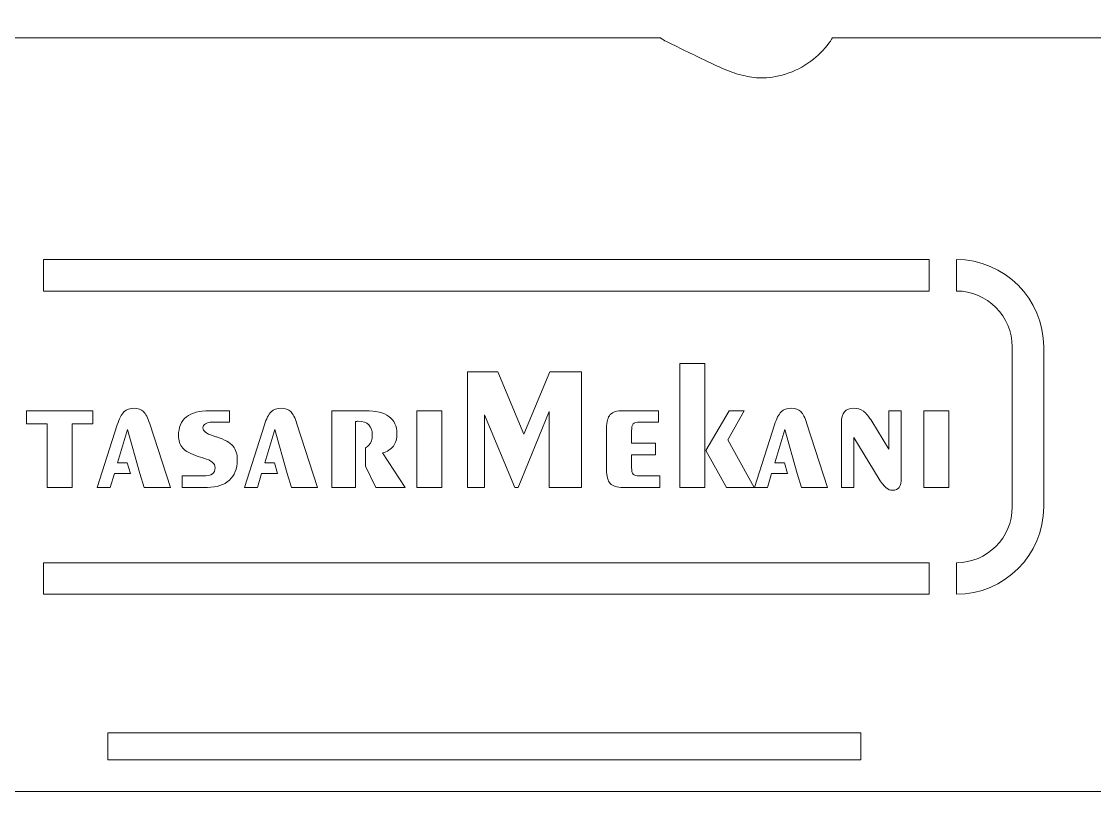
# Model space of a CAD drawing. Header units: millimetres. Extents: x -9847 to -8391, y 2112 to 3483.
# Drawn here: x -9242.8 to -9135.9, y 2364.8 to 2441.4 of the extents above; entities that cross this region are included whole.
import ezdxf

# ---------------------------------------------------------------- set-up
doc = ezdxf.new("R2010")
doc.units = ezdxf.units.MM
doc.header["$MEASUREMENT"] = 0
doc.layers.add('Layer 1', color=7, linetype='Continuous')

msp = doc.modelspace()

# ---------------------------------------------------------------- linework, layer by layer
at = {"layer": 'Layer 1', "color": 250, "lineweight": 20}
for points, knots in [([(-9260.8728, 2567.576), (-9267.4152, 2574.8755), (-9272.5552, 2578.4345), (-9277.7728, 2566.0147), (-9277.7728, 2566.0147), (-9278.5915, 2564.0659), (-9279.1666, 2561.6764), (-9279.7748, 2558.4184), (-9279.7748, 2558.4184), (-9281.5927, 2548.6811), (-9281.1573, 2543.794), (-9280.9668, 2534.1762), (-9280.9668, 2534.1762), (-9280.8689, 2529.2301), (-9280.6723, 2522.5559), (-9280.535, 2517.7273), (-9280.535, 2517.7273), (-9280.3977, 2512.8987), (-9280.319, 2509.915), (-9280.0443, 2505.793), (-9280.0443, 2505.793), (-9279.7696, 2501.671), (-9279.2983, 2496.4103), (-9278.8665, 2491.5032), (-9278.8665, 2491.5032), (-9278.4347, 2486.5961), (-9278.0421, 2482.042), (-9277.6692, 2478.2145), (-9277.6692, 2478.2145), (-9277.2963, 2474.387), (-9276.9429, 2471.2856), (-9276.5504, 2467.6543), (-9276.5504, 2467.6543), (-9276.1579, 2464.023), (-9275.7259, 2459.8616), (-9275.2549, 2455.2882), (-9275.2549, 2455.2882), (-9274.7839, 2450.7148), (-9274.2731, 2445.7288), (-9273.9004, 2441.6657), (-9273.9004, 2441.6657), (-9273.5277, 2437.6026), (-9273.2918, 2434.4619), (-9273.0957, 2431.0073), (-9273.0957, 2431.0073), (-9272.8996, 2427.5527), (-9272.7424, 2423.7838), (-9272.7424, 2420.1722), (-9272.7424, 2420.1722), (-9272.7424, 2416.5606), (-9272.8995, 2413.1058), (-9273.1939, 2410.1419), (-9273.1939, 2410.1419), (-9273.4883, 2407.178), (-9273.9203, 2404.7047), (-9274.9409, 2402.153), (-9274.9409, 2402.153), (-9275.9615, 2399.6013), (-9277.5712, 2396.971), (-9279.4947, 2394.4586), (-9279.4947, 2394.4586), (-9281.4182, 2391.9462), (-9283.6562, 2389.5512), (-9286.1097, 2387.6865), (-9286.1097, 2387.6865), (-9288.5632, 2385.8218), (-9291.2329, 2384.4869), (-9293.9219, 2383.5252), (-9293.9219, 2383.5252), (-9296.6109, 2382.5635), (-9299.3197, 2381.9744), (-9301.9892, 2381.739), (-9301.9892, 2381.739), (-9304.6587, 2381.5036), (-9307.2891, 2381.6214), (-9309.1734, 2381.798), (-9309.1734, 2381.798), (-9311.0577, 2381.9746), (-9312.1963, 2382.2103), (-9313.688, 2382.3672), (-9313.688, 2382.3672), (-9315.1797, 2382.5241), (-9317.025, 2382.6028), (-9318.34, 2382.7009), (-9318.34, 2382.7009), (-9319.655, 2382.799), (-9320.4402, 2382.9168), (-9319.4588, 2383.3289), (-9319.4588, 2383.3289), (-9318.4774, 2383.741), (-9315.7293, 2384.448), (-9313.9235, 2385.0171), (-9313.9235, 2385.0171), (-9312.1177, 2385.5862), (-9311.2537, 2386.0184), (-9310.6454, 2386.3715), (-9310.6454, 2386.3715), (-9310.0371, 2386.7246), (-9309.6837, 2386.9996), (-9311.2343, 2387.2155), (-9311.2343, 2387.2155), (-9312.7849, 2387.4314), (-9316.2398, 2387.5883), (-9319.0859, 2387.5492), (-9319.0859, 2387.5492), (-9321.932, 2387.5101), (-9324.1698, 2387.2743), (-9326.3485, 2387.2547), (-9326.3485, 2387.2547), (-9328.5272, 2387.2351), (-9330.6474, 2387.4315), (-9332.2176, 2387.9418), (-9332.2176, 2387.9418), (-9333.7878, 2388.4521), (-9334.8087, 2389.2765), (-9335.4563, 2389.9438), (-9335.4563, 2389.9438), (-9336.1039, 2390.6111), (-9336.3789, 2391.1216), (-9335.6526, 2390.9057), (-9335.6526, 2390.9057), (-9334.9263, 2390.6898), (-9333.1986, 2389.7475), (-9331.7856, 2389.1587), (-9331.7856, 2389.1587), (-9330.3726, 2388.5699), (-9329.2731, 2388.3344), (-9328.2721, 2388.668), (-9328.2721, 2388.668), (-9327.2711, 2389.0016), (-9326.368, 2389.9047), (-9324.9941, 2391.9264), (-9324.9941, 2391.9264), (-9323.6202, 2393.9481), (-9321.7748, 2397.0888), (-9320.2047, 2400.5238), (-9320.2047, 2400.5238), (-9318.6346, 2403.9588), (-9317.3387, 2407.6885), (-9316.377, 2413.2826), (-9316.377, 2413.2826), (-9315.4153, 2418.8767), (-9314.787, 2426.3358), (-9314.3945, 2432.3028), (-9314.3945, 2432.3028), (-9314.002, 2438.2698), (-9313.8451, 2442.7454), (-9314.0413, 2449.7135), (-9314.0413, 2449.7135), (-9314.2375, 2456.6816), (-9314.7875, 2466.143), (-9315.435, 2477.8416), (-9315.435, 2477.8416), (-9316.0825, 2489.5402), (-9316.8287, 2503.4768), (-9317.0838, 2513.6052), (-9317.0838, 2513.6052), (-9317.3389, 2523.7336), (-9317.1031, 2530.0548), (-9316.9463, 2534.3529), (-9316.9463, 2534.3529), (-9316.5196, 2546.0514), (-9316.015, 2550.3721), (-9313.1633, 2562.1479), (-9313.1633, 2562.1479), (-9311.9466, 2567.1725), (-9310.9255, 2570.8239), (-9308.9039, 2575.1421), (-9308.9039, 2575.1421), (-9306.8823, 2579.4603), (-9303.8591, 2584.4463), (-9300.8364, 2588.0383), (-9300.8364, 2588.0383), (-9297.8137, 2591.6303), (-9294.7908, 2593.829), (-9291.5521, 2595.2617), (-9291.5521, 2595.2617), (-9288.3134, 2596.6944), (-9284.8584, 2597.3619), (-9281.4628, 2597.4797), (-9281.4628, 2597.4797), (-9278.0672, 2597.5975), (-9274.7302, 2597.1654), (-9272.0411, 2596.4), (-9272.0411, 2596.4), (-9256.944, 2592.1029), (-9263.2603, 2573.4797), (-9251.4707, 2572.8759), (-9251.4707, 2572.8759), (-9250.7053, 2572.8367), (-9247.2596, 2578.2709), (-9246.3371, 2578.2513), (-9246.3371, 2578.2513), (-9245.4146, 2578.2317), (-9244.2369, 2577.9176), (-9243.3929, 2577.5839), (-9243.3929, 2577.5839), (-9242.5489, 2577.2503), (-9242.0385, 2576.8968), (-9241.8422, 2576.3473), (-9241.8422, 2576.3473), (-9241.6459, 2575.7977), (-9241.7637, 2575.0517), (-9241.8815, 2574.404), (-9241.8815, 2574.404), (-9241.9992, 2573.7563), (-9242.117, 2573.2067), (-9241.7244, 2573.0889), (-9241.7244, 2573.0889), (-9241.3319, 2572.9711), (-9240.4289, 2573.2853), (-9238.1716, 2573.9526), (-9238.1716, 2573.9526), (-9235.9144, 2574.6199), (-9232.3026, 2575.6407), (-9228.2394, 2576.6025), (-9228.2394, 2576.6025), (-9224.1763, 2577.5643), (-9219.6617, 2578.4672), (-9214.8919, 2579.1346), (-9214.8919, 2579.1346), (-9210.1222, 2579.8019), (-9205.0972, 2580.2338), (-9200.7985, 2580.3516), (-9200.7985, 2580.3516), (-9196.4998, 2580.4694), (-9192.9273, 2580.273), (-9188.766, 2579.7038), (-9188.766, 2579.7038), (-9184.6048, 2579.1347), (-9179.8545, 2578.1923), (-9175.968, 2576.9165), (-9175.968, 2576.9165), (-9172.0817, 2575.6407), (-9169.0586, 2574.0309), (-9166.4874, 2572.4607), (-9166.4874, 2572.4607), (-9164.9342, 2571.5123), (-9163.481, 2570.4357), (-9162.2061, 2569.425), (-9162.2061, 2569.425), (-9162.2061, 2569.425), (-9161.7998, 2569.2453), (-9161.7998, 2569.2453), (-9161.7998, 2569.2453), (-9161.7998, 2569.2453), (-9131.6105, 2569.2453), (-9131.6105, 2569.2453), (-9131.6105, 2569.2453), (-9128.8605, 2569.2453), (-9126.6105, 2566.9948), (-9126.6105, 2564.2453), (-9126.6105, 2564.2453), (-9126.6105, 2564.2453), (-9126.6105, 2552.5353), (-9126.6105, 2552.5353), (-9126.6105, 2552.5353), (-9126.6105, 2552.5353), (-9123.9105, 2552.5353), (-9123.9105, 2552.5353), (-9123.9105, 2552.5353), (-9123.9105, 2552.5353), (-9123.9105, 2527.5353), (-9123.9105, 2527.5353), (-9123.9105, 2527.5353), (-9123.9105, 2527.5353), (-9126.6105, 2527.5353), (-9126.6105, 2527.5353), (-9126.6105, 2527.5353), (-9126.6105, 2527.5353), (-9126.6105, 2518.076), (-9126.6105, 2518.076), (-9126.6105, 2518.076), (-9126.6105, 2518.076), (-9160.0404, 2518.076), (-9160.0404, 2518.076), (-9160.0404, 2518.076), (-9160.0404, 2518.076), (-9235.0404, 2518.076), (-9235.0404, 2518.076), (-9235.0404, 2518.076), (-9235.0404, 2518.076), (-9268.4703, 2518.076), (-9268.4703, 2518.076), (-9268.4703, 2518.076), (-9268.4703, 2518.076), (-9268.4703, 2527.5213), (-9268.4703, 2527.5213), (-9268.4703, 2527.5213), (-9268.4703, 2527.5213), (-9271.1703, 2527.5213), (-9271.1703, 2527.5213), (-9271.1703, 2527.5213), (-9271.1703, 2527.5213), (-9271.1703, 2552.5213), (-9271.1703, 2552.5213), (-9271.1703, 2552.5213), (-9271.1703, 2552.5213), (-9268.4703, 2552.5213), (-9268.4703, 2552.5213), (-9268.4703, 2552.5213), (-9268.4703, 2552.5213), (-9268.4703, 2562.576), (-9268.4703, 2562.576), (-9268.4703, 2562.576), (-9268.4703, 2565.326), (-9266.2203, 2567.576), (-9263.4703, 2567.576), (-9263.4703, 2567.576), (-9263.4703, 2567.576), (-9260.8728, 2567.576), (-9260.8728, 2567.576)], [0, 0, 0, 0, 0.01265823, 0.01265823, 0.01265823, 0.01265823, 0.02531646, 0.02531646, 0.02531646, 0.02531646, 0.03797468, 0.03797468, 0.03797468, 0.03797468, 0.05063291, 0.05063291, 0.05063291, 0.05063291, 0.06329114, 0.06329114, 0.06329114, 0.06329114, 0.07594937, 0.07594937, 0.07594937, 0.07594937, 0.08860759, 0.08860759, 0.08860759, 0.08860759, 0.10126582, 0.10126582, 0.10126582, 0.10126582, 0.11392405, 0.11392405, 0.11392405, 0.11392405, 0.12658228, 0.12658228, 0.12658228, 0.12658228, 0.13924051, 0.13924051, 0.13924051, 0.13924051, 0.15189873, 0.15189873, 0.15189873, 0.15189873, 0.16455696, 0.16455696, 0.16455696, 0.16455696, 0.17721519, 0.17721519, 0.17721519, 0.17721519, 0.18987342, 0.18987342, 0.18987342, 0.18987342, 0.20253165, 0.20253165, 0.20253165, 0.20253165, 0.21518987, 0.21518987, 0.21518987, 0.21518987, 0.2278481, 0.2278481, 0.2278481, 0.2278481, 0.24050633, 0.24050633, 0.24050633, 0.24050633, 0.25316456, 0.25316456, 0.25316456, 0.25316456, 0.26582278, 0.26582278, 0.26582278, 0.26582278, 0.27848101, 0.27848101, 0.27848101, 0.27848101, 0.29113924, 0.29113924, 0.29113924, 0.29113924, 0.30379747, 0.30379747, 0.30379747, 0.30379747, 0.3164557, 0.3164557, 0.3164557, 0.3164557, 0.32911392, 0.32911392, 0.32911392, 0.32911392, 0.34177215, 0.34177215, 0.34177215, 0.34177215, 0.35443038, 0.35443038, 0.35443038, 0.35443038, 0.36708861, 0.36708861, 0.36708861, 0.36708861, 0.37974684, 0.37974684, 0.37974684, 0.37974684, 0.39240506, 0.39240506, 0.39240506, 0.39240506, 0.40506329, 0.40506329, 0.40506329, 0.40506329, 0.41772152, 0.41772152, 0.41772152, 0.41772152, 0.43037975, 0.43037975, 0.43037975, 0.43037975, 0.44303797, 0.44303797, 0.44303797, 0.44303797, 0.4556962, 0.4556962, 0.4556962, 0.4556962, 0.46835443, 0.46835443, 0.46835443, 0.46835443, 0.48101266, 0.48101266, 0.48101266, 0.48101266, 0.49367089, 0.49367089, 0.49367089, 0.49367089, 0.50632911, 0.50632911, 0.50632911, 0.50632911, 0.51898734, 0.51898734, 0.51898734, 0.51898734, 0.53164557, 0.53164557, 0.53164557, 0.53164557, 0.5443038, 0.5443038, 0.5443038, 0.5443038, 0.55696203, 0.55696203, 0.55696203, 0.55696203, 0.56962025, 0.56962025, 0.56962025, 0.56962025, 0.58227848, 0.58227848, 0.58227848, 0.58227848, 0.59493671, 0.59493671, 0.59493671, 0.59493671, 0.60759494, 0.60759494, 0.60759494, 0.60759494, 0.62025316, 0.62025316, 0.62025316, 0.62025316, 0.63291139, 0.63291139, 0.63291139, 0.63291139, 0.64556962, 0.64556962, 0.64556962, 0.64556962, 0.65822785, 0.65822785, 0.65822785, 0.65822785, 0.67088608, 0.67088608, 0.67088608, 0.67088608, 0.6835443, 0.6835443, 0.6835443, 0.6835443, 0.69620253, 0.69620253, 0.69620253, 0.69620253, 0.70886076, 0.70886076, 0.70886076, 0.70886076, 0.72151899, 0.72151899, 0.72151899, 0.72151899, 0.73417722, 0.73417722, 0.73417722, 0.73417722, 0.74683544, 0.74683544, 0.74683544, 0.74683544, 0.75949367, 0.75949367, 0.75949367, 0.75949367, 0.7721519, 0.7721519, 0.7721519, 0.7721519, 0.78481013, 0.78481013, 0.78481013, 0.78481013, 0.79746835, 0.79746835, 0.79746835, 0.79746835, 0.81012658, 0.81012658, 0.81012658, 0.81012658, 0.82278481, 0.82278481, 0.82278481, 0.82278481, 0.83544304, 0.83544304, 0.83544304, 0.83544304, 0.84810127, 0.84810127, 0.84810127, 0.84810127, 0.86075949, 0.86075949, 0.86075949, 0.86075949, 0.87341772, 0.87341772, 0.87341772, 0.87341772, 0.88607595, 0.88607595, 0.88607595, 0.88607595, 0.89873418, 0.89873418, 0.89873418, 0.89873418, 0.91139241, 0.91139241, 0.91139241, 0.91139241, 0.92405063, 0.92405063, 0.92405063, 0.92405063, 0.93670886, 0.93670886, 0.93670886, 0.93670886, 0.94936709, 0.94936709, 0.94936709, 0.94936709, 0.96202532, 0.96202532, 0.96202532, 0.96202532, 0.97468354, 0.97468354, 0.97468354, 0.97468354, 1, 1, 1, 1]), ([(-9265.6172, 2439.7923), (-9265.6172, 2439.7923), (-9179.1435, 2439.7923), (-9179.1435, 2439.7923), (-9179.1435, 2439.7923), (-9179.1125, 2439.7203), (-9178.7011, 2439.5112), (-9178.1583, 2439.2479), (-9178.1583, 2439.2479), (-9177.6155, 2438.9846), (-9176.8442, 2438.6088), (-9176.1346, 2438.2624), (-9176.1346, 2438.2624), (-9175.4251, 2437.916), (-9174.7769, 2437.5987), (-9174.0913, 2437.2764), (-9174.0913, 2437.2764), (-9173.4057, 2436.9541), (-9172.6823, 2436.6267), (-9172.0441, 2436.3954), (-9172.0441, 2436.3954), (-9171.4059, 2436.1642), (-9170.8526, 2436.0291), (-9170.269, 2435.9299), (-9170.269, 2435.9299), (-9169.6855, 2435.8307), (-9169.0716, 2435.7674), (-9168.2928, 2435.8542), (-9168.2928, 2435.8542), (-9167.514, 2435.941), (-9166.5702, 2436.1781), (-9165.6982, 2436.5754), (-9165.6982, 2436.5754), (-9164.8263, 2436.9727), (-9164.026, 2437.5306), (-9163.4263, 2438.0934), (-9163.4263, 2438.0934), (-9162.8266, 2438.6562), (-9162.1579, 2439.5045), (-9162.0281, 2439.7923), (-9162.0281, 2439.7923), (-9162.0281, 2439.7923), (-9127.7574, 2439.7923), (-9127.7574, 2439.7923), (-9127.7574, 2439.7923), (-9125.0074, 2439.7923), (-9122.7574, 2437.5423), (-9122.7574, 2434.7923), (-9122.7574, 2434.7923), (-9122.7574, 2434.7923), (-9122.7574, 2369.7923), (-9122.7574, 2369.7923), (-9122.7574, 2369.7923), (-9122.7574, 2367.0423), (-9125.0074, 2364.7923), (-9127.7574, 2364.7923), (-9127.7574, 2364.7923), (-9127.7574, 2364.7923), (-9265.6172, 2364.7923), (-9265.6172, 2364.7923), (-9265.6172, 2364.7923), (-9268.3672, 2364.7923), (-9270.6172, 2367.0423), (-9270.6172, 2369.7923), (-9270.6172, 2369.7923), (-9270.6172, 2369.7923), (-9270.6172, 2434.7923), (-9270.6172, 2434.7923), (-9270.6172, 2434.7923), (-9270.6172, 2437.5423), (-9268.3672, 2439.7923), (-9265.6172, 2439.7923)], [0, 0, 0, 0, 0.05263158, 0.05263158, 0.05263158, 0.05263158, 0.10526316, 0.10526316, 0.10526316, 0.10526316, 0.15789474, 0.15789474, 0.15789474, 0.15789474, 0.21052632, 0.21052632, 0.21052632, 0.21052632, 0.26315789, 0.26315789, 0.26315789, 0.26315789, 0.31578947, 0.31578947, 0.31578947, 0.31578947, 0.36842105, 0.36842105, 0.36842105, 0.36842105, 0.42105263, 0.42105263, 0.42105263, 0.42105263, 0.47368421, 0.47368421, 0.47368421, 0.47368421, 0.52631579, 0.52631579, 0.52631579, 0.52631579, 0.57894737, 0.57894737, 0.57894737, 0.57894737, 0.63157895, 0.63157895, 0.63157895, 0.63157895, 0.68421053, 0.68421053, 0.68421053, 0.68421053, 0.73684211, 0.73684211, 0.73684211, 0.73684211, 0.78947368, 0.78947368, 0.78947368, 0.78947368, 0.84210526, 0.84210526, 0.84210526, 0.84210526, 0.89473684, 0.89473684, 0.89473684, 0.89473684, 1, 1, 1, 1]), ([(-9240.5911, 2417.7398), (-9240.5911, 2417.7398), (-9152.3839, 2417.7398), (-9152.3839, 2417.7398), (-9152.3839, 2417.7398), (-9152.3839, 2417.7398), (-9152.3773, 2414.6061), (-9152.3773, 2414.6061), (-9152.3773, 2414.6061), (-9152.3773, 2414.6061), (-9240.5975, 2414.6061), (-9240.5975, 2414.6061), (-9240.5975, 2414.6061), (-9240.5975, 2414.6061), (-9240.5911, 2417.7398), (-9240.5911, 2417.7398)], [0, 0, 0, 0, 0.2, 0.2, 0.2, 0.2, 0.4, 0.4, 0.4, 0.4, 0.6, 0.6, 0.6, 0.6, 1, 1, 1, 1]), ([(-9149.6775, 2387.556), (-9146.6139, 2387.556), (-9144.1072, 2390.0625), (-9144.1072, 2393.1262), (-9144.1072, 2393.1262), (-9144.1072, 2393.1262), (-9144.1072, 2409.0359), (-9144.1072, 2409.0359), (-9144.1072, 2409.0359), (-9144.1072, 2412.0995), (-9146.6139, 2414.6061), (-9149.6775, 2414.6061), (-9149.6775, 2414.6061), (-9149.6775, 2414.6061), (-9149.6775, 2417.7398), (-9149.6775, 2417.7398), (-9149.6775, 2417.7398), (-9144.8903, 2417.7398), (-9140.9735, 2413.823), (-9140.9735, 2409.0358), (-9140.9735, 2409.0358), (-9140.9735, 2409.0358), (-9140.9735, 2393.1263), (-9140.9735, 2393.1263), (-9140.9735, 2393.1263), (-9140.9735, 2388.3391), (-9144.8902, 2384.4214), (-9149.6775, 2384.4214), (-9149.6775, 2384.4214), (-9149.6775, 2384.4214), (-9149.6775, 2387.556), (-9149.6775, 2387.556)], [0, 0, 0, 0, 0.11111111, 0.11111111, 0.11111111, 0.11111111, 0.22222222, 0.22222222, 0.22222222, 0.22222222, 0.33333333, 0.33333333, 0.33333333, 0.33333333, 0.44444444, 0.44444444, 0.44444444, 0.44444444, 0.55555556, 0.55555556, 0.55555556, 0.55555556, 0.66666667, 0.66666667, 0.66666667, 0.66666667, 0.77777778, 0.77777778, 0.77777778, 0.77777778, 1, 1, 1, 1]), ([(-9240.6106, 2387.556), (-9240.6106, 2387.556), (-9152.383, 2387.556), (-9152.383, 2387.556), (-9152.383, 2387.556), (-9152.383, 2387.556), (-9152.3896, 2384.4223), (-9152.3896, 2384.4223), (-9152.3896, 2384.4223), (-9152.3896, 2384.4223), (-9240.5975, 2384.4223), (-9240.5975, 2384.4223), (-9240.5975, 2384.4223), (-9240.5975, 2384.4223), (-9240.6106, 2387.556), (-9240.6106, 2387.556)], [0, 0, 0, 0, 0.2, 0.2, 0.2, 0.2, 0.4, 0.4, 0.4, 0.4, 0.6, 0.6, 0.6, 0.6, 1, 1, 1, 1]), ([(-9234.1873, 2370.6423), (-9234.1873, 2370.6423), (-9159.1873, 2370.6423), (-9159.1873, 2370.6423), (-9159.1873, 2370.6423), (-9159.1873, 2370.6423), (-9159.1873, 2367.9423), (-9159.1873, 2367.9423), (-9159.1873, 2367.9423), (-9159.1873, 2367.9423), (-9234.1873, 2367.9423), (-9234.1873, 2367.9423), (-9234.1873, 2367.9423), (-9234.1873, 2367.9423), (-9234.1873, 2370.6423), (-9234.1873, 2370.6423)], [0, 0, 0, 0, 0.2, 0.2, 0.2, 0.2, 0.4, 0.4, 0.4, 0.4, 0.6, 0.6, 0.6, 0.6, 1, 1, 1, 1])]:
    msp.add_open_spline(points, degree=3, knots=knots, dxfattribs=at)
at = {"layer": 'Layer 1', "color": 250, "lineweight": 9}
for points, knots in [([(-9177.2316, 2395.0574), (-9177.2316, 2395.0574), (-9177.2316, 2407.3899), (-9177.2316, 2407.3899), (-9177.2316, 2407.3899), (-9177.2316, 2407.3899), (-9174.7416, 2407.3899), (-9174.7416, 2407.3899), (-9174.7416, 2407.3899), (-9174.7416, 2407.3899), (-9174.7416, 2395.0574), (-9174.7416, 2395.0574), (-9174.7416, 2395.0574), (-9174.7416, 2395.0574), (-9177.2316, 2395.0574), (-9177.2316, 2395.0574)], [0, 0, 0, 0, 0.2, 0.2, 0.2, 0.2, 0.4, 0.4, 0.4, 0.4, 0.6, 0.6, 0.6, 0.6, 1, 1, 1, 1]), ([(-9198.3571, 2395.0574), (-9198.3571, 2395.0574), (-9198.3571, 2406.5727), (-9198.3571, 2406.5727), (-9198.3571, 2406.5727), (-9198.3571, 2406.5727), (-9195.3438, 2406.5727), (-9195.3438, 2406.5727), (-9195.3438, 2406.5727), (-9195.3438, 2406.5727), (-9192.7509, 2400.3638), (-9192.7509, 2400.3638), (-9192.7509, 2400.3638), (-9192.7509, 2400.3638), (-9190.1756, 2406.5727), (-9190.1756, 2406.5727), (-9190.1756, 2406.5727), (-9190.1756, 2406.5727), (-9187.0153, 2406.5727), (-9187.0153, 2406.5727), (-9187.0153, 2406.5727), (-9187.0153, 2406.5727), (-9187.0153, 2395.0574), (-9187.0153, 2395.0574), (-9187.0153, 2395.0574), (-9187.0153, 2395.0574), (-9190.2285, 2395.0574), (-9190.2285, 2395.0574), (-9190.2285, 2395.0574), (-9190.2285, 2395.0574), (-9190.2285, 2402.6274), (-9190.2285, 2402.6274), (-9190.2285, 2402.6274), (-9190.2285, 2402.6274), (-9193.3359, 2395.0574), (-9193.3359, 2395.0574), (-9193.3359, 2395.0574), (-9193.3359, 2395.0574), (-9193.6475, 2395.0574), (-9193.6475, 2395.0574), (-9193.6475, 2395.0574), (-9193.6475, 2395.0574), (-9196.6873, 2402.2923), (-9196.6873, 2402.2923), (-9196.6873, 2402.2923), (-9196.6873, 2402.2923), (-9196.6873, 2395.0574), (-9196.6873, 2395.0574), (-9196.6873, 2395.0574), (-9196.6873, 2395.0574), (-9198.3571, 2395.0574), (-9198.3571, 2395.0574)], [0, 0, 0, 0, 0.07142857, 0.07142857, 0.07142857, 0.07142857, 0.14285714, 0.14285714, 0.14285714, 0.14285714, 0.21428571, 0.21428571, 0.21428571, 0.21428571, 0.28571429, 0.28571429, 0.28571429, 0.28571429, 0.35714286, 0.35714286, 0.35714286, 0.35714286, 0.42857143, 0.42857143, 0.42857143, 0.42857143, 0.5, 0.5, 0.5, 0.5, 0.57142857, 0.57142857, 0.57142857, 0.57142857, 0.64285714, 0.64285714, 0.64285714, 0.64285714, 0.71428571, 0.71428571, 0.71428571, 0.71428571, 0.78571429, 0.78571429, 0.78571429, 0.78571429, 0.85714286, 0.85714286, 0.85714286, 0.85714286, 1, 1, 1, 1]), ([(-9240.2375, 2395.0574), (-9240.2375, 2395.0574), (-9240.2375, 2401.3898), (-9240.2375, 2401.3898), (-9240.2375, 2401.3898), (-9240.2375, 2401.3898), (-9242.2866, 2401.3898), (-9242.2866, 2401.3898), (-9242.2866, 2401.3898), (-9242.2866, 2401.3898), (-9242.2866, 2402.698), (-9242.2866, 2402.698), (-9242.2866, 2402.698), (-9242.2866, 2402.698), (-9235.6985, 2402.698), (-9235.6985, 2402.698), (-9235.6985, 2402.698), (-9235.6985, 2402.698), (-9235.6985, 2401.3898), (-9235.6985, 2401.3898), (-9235.6985, 2401.3898), (-9235.6985, 2401.3898), (-9237.7475, 2401.3898), (-9237.7475, 2401.3898), (-9237.7475, 2401.3898), (-9237.7475, 2401.3898), (-9237.7475, 2395.0574), (-9237.7475, 2395.0574), (-9237.7475, 2395.0574), (-9237.7475, 2395.0574), (-9240.2375, 2395.0574), (-9240.2375, 2395.0574)], [0, 0, 0, 0, 0.11111111, 0.11111111, 0.11111111, 0.11111111, 0.22222222, 0.22222222, 0.22222222, 0.22222222, 0.33333333, 0.33333333, 0.33333333, 0.33333333, 0.44444444, 0.44444444, 0.44444444, 0.44444444, 0.55555556, 0.55555556, 0.55555556, 0.55555556, 0.66666667, 0.66666667, 0.66666667, 0.66666667, 0.77777778, 0.77777778, 0.77777778, 0.77777778, 1, 1, 1, 1]), ([(-9232.2662, 2397.5121), (-9232.2662, 2397.5121), (-9233.2173, 2397.5121), (-9233.2173, 2397.5121), (-9233.2173, 2397.5121), (-9233.2173, 2397.5121), (-9232.2266, 2400.8283), (-9232.2266, 2400.8283), (-9232.2266, 2400.8283), (-9232.2266, 2400.8283), (-9230.9948, 2396.4538), (-9230.9948, 2396.4538), (-9230.9948, 2396.4538), (-9230.9948, 2396.4538), (-9230.5744, 2395.0574), (-9230.5744, 2395.0574), (-9230.5744, 2395.0574), (-9230.5744, 2395.0574), (-9227.9638, 2395.0574), (-9227.9638, 2395.0574), (-9227.9638, 2395.0574), (-9227.9638, 2395.0574), (-9230.0217, 2401.4045), (-9230.0217, 2401.4045), (-9230.0217, 2401.4045), (-9230.2128, 2402.0042), (-9230.4186, 2402.4069), (-9230.642, 2402.6215), (-9230.642, 2402.6215), (-9230.8654, 2402.8332), (-9231.1771, 2402.939), (-9231.5739, 2402.939), (-9231.5739, 2402.939), (-9231.9973, 2402.939), (-9232.3354, 2402.8185), (-9232.5852, 2402.5775), (-9232.5852, 2402.5775), (-9232.8351, 2402.3364), (-9233.0585, 2401.9042), (-9233.2526, 2401.2839), (-9233.2526, 2401.2839), (-9233.2526, 2401.2839), (-9235.2428, 2395.0574), (-9235.2428, 2395.0574), (-9235.2428, 2395.0574), (-9235.2428, 2395.0574), (-9233.9434, 2395.0574), (-9233.9434, 2395.0574), (-9233.9434, 2395.0574), (-9233.9434, 2395.0574), (-9233.5377, 2396.4538), (-9233.5377, 2396.4538), (-9233.5377, 2396.4538), (-9233.5377, 2396.4538), (-9231.9458, 2396.4538), (-9231.9458, 2396.4538), (-9231.9458, 2396.4538), (-9231.9458, 2396.4538), (-9232.2662, 2397.5121), (-9232.2662, 2397.5121)], [0, 0, 0, 0, 0.0625, 0.0625, 0.0625, 0.0625, 0.125, 0.125, 0.125, 0.125, 0.1875, 0.1875, 0.1875, 0.1875, 0.25, 0.25, 0.25, 0.25, 0.3125, 0.3125, 0.3125, 0.3125, 0.375, 0.375, 0.375, 0.375, 0.4375, 0.4375, 0.4375, 0.4375, 0.5, 0.5, 0.5, 0.5, 0.5625, 0.5625, 0.5625, 0.5625, 0.625, 0.625, 0.625, 0.625, 0.6875, 0.6875, 0.6875, 0.6875, 0.75, 0.75, 0.75, 0.75, 0.8125, 0.8125, 0.8125, 0.8125, 0.875, 0.875, 0.875, 0.875, 1, 1, 1, 1]), ([(-9226.7997, 2395.0574), (-9226.7997, 2395.0574), (-9226.7997, 2396.2039), (-9226.7997, 2396.2039), (-9226.7997, 2396.2039), (-9226.7997, 2396.2039), (-9224.7683, 2396.2039), (-9224.7683, 2396.2039), (-9224.7683, 2396.2039), (-9224.295, 2396.2039), (-9223.9687, 2396.2686), (-9223.7805, 2396.398), (-9223.7805, 2396.398), (-9223.5953, 2396.5273), (-9223.5012, 2396.7449), (-9223.5012, 2397.0477), (-9223.5012, 2397.0477), (-9223.5012, 2397.4387), (-9223.8834, 2397.7473), (-9224.6477, 2397.9766), (-9224.6477, 2397.9766), (-9224.8771, 2398.0472), (-9225.0564, 2398.1001), (-9225.1887, 2398.1413), (-9225.1887, 2398.1413), (-9225.9413, 2398.3882), (-9226.4557, 2398.6675), (-9226.735, 2398.9762), (-9226.735, 2398.9762), (-9227.0143, 2399.2878), (-9227.1525, 2399.7082), (-9227.1525, 2400.2432), (-9227.1525, 2400.2432), (-9227.1525, 2401.0399), (-9226.8908, 2401.6514), (-9226.3646, 2402.0689), (-9226.3646, 2402.0689), (-9225.8384, 2402.4893), (-9225.077, 2402.698), (-9224.0774, 2402.698), (-9224.0774, 2402.698), (-9224.0774, 2402.698), (-9222.0901, 2402.698), (-9222.0901, 2402.698), (-9222.0901, 2402.698), (-9222.0901, 2402.698), (-9222.0901, 2401.5515), (-9222.0901, 2401.5515), (-9222.0901, 2401.5515), (-9222.0901, 2401.5515), (-9223.8099, 2401.5515), (-9223.8099, 2401.5515), (-9223.8099, 2401.5515), (-9224.0921, 2401.5515), (-9224.3126, 2401.5015), (-9224.4743, 2401.4015), (-9224.4743, 2401.4015), (-9224.636, 2401.3016), (-9224.7154, 2401.1605), (-9224.7154, 2400.9841), (-9224.7154, 2400.9841), (-9224.7154, 2400.6666), (-9224.3832, 2400.4049), (-9223.7158, 2400.1991), (-9223.7158, 2400.1991), (-9223.5659, 2400.1492), (-9223.4542, 2400.1109), (-9223.3807, 2400.0874), (-9223.3807, 2400.0874), (-9222.5664, 2399.8228), (-9222.0137, 2399.523), (-9221.7256, 2399.182), (-9221.7256, 2399.182), (-9221.4404, 2398.8439), (-9221.2964, 2398.3676), (-9221.2964, 2397.7532), (-9221.2964, 2397.7532), (-9221.2964, 2396.9154), (-9221.558, 2396.2568), (-9222.0842, 2395.7777), (-9222.0842, 2395.7777), (-9222.6105, 2395.2985), (-9223.3337, 2395.0574), (-9224.2597, 2395.0574), (-9224.2597, 2395.0574), (-9224.2597, 2395.0574), (-9226.7997, 2395.0574), (-9226.7997, 2395.0574)], [0, 0, 0, 0, 0.04347826, 0.04347826, 0.04347826, 0.04347826, 0.08695652, 0.08695652, 0.08695652, 0.08695652, 0.13043478, 0.13043478, 0.13043478, 0.13043478, 0.17391304, 0.17391304, 0.17391304, 0.17391304, 0.2173913, 0.2173913, 0.2173913, 0.2173913, 0.26086957, 0.26086957, 0.26086957, 0.26086957, 0.30434783, 0.30434783, 0.30434783, 0.30434783, 0.34782609, 0.34782609, 0.34782609, 0.34782609, 0.39130435, 0.39130435, 0.39130435, 0.39130435, 0.43478261, 0.43478261, 0.43478261, 0.43478261, 0.47826087, 0.47826087, 0.47826087, 0.47826087, 0.52173913, 0.52173913, 0.52173913, 0.52173913, 0.56521739, 0.56521739, 0.56521739, 0.56521739, 0.60869565, 0.60869565, 0.60869565, 0.60869565, 0.65217391, 0.65217391, 0.65217391, 0.65217391, 0.69565217, 0.69565217, 0.69565217, 0.69565217, 0.73913043, 0.73913043, 0.73913043, 0.73913043, 0.7826087, 0.7826087, 0.7826087, 0.7826087, 0.82608696, 0.82608696, 0.82608696, 0.82608696, 0.86956522, 0.86956522, 0.86956522, 0.86956522, 0.91304348, 0.91304348, 0.91304348, 0.91304348, 1, 1, 1, 1]), ([(-9217.6054, 2397.5121), (-9217.6054, 2397.5121), (-9218.5565, 2397.5121), (-9218.5565, 2397.5121), (-9218.5565, 2397.5121), (-9218.5565, 2397.5121), (-9217.5658, 2400.8283), (-9217.5658, 2400.8283), (-9217.5658, 2400.8283), (-9217.5658, 2400.8283), (-9216.334, 2396.4538), (-9216.334, 2396.4538), (-9216.334, 2396.4538), (-9216.334, 2396.4538), (-9215.9136, 2395.0574), (-9215.9136, 2395.0574), (-9215.9136, 2395.0574), (-9215.9136, 2395.0574), (-9213.303, 2395.0574), (-9213.303, 2395.0574), (-9213.303, 2395.0574), (-9213.303, 2395.0574), (-9215.3609, 2401.4045), (-9215.3609, 2401.4045), (-9215.3609, 2401.4045), (-9215.552, 2402.0042), (-9215.7578, 2402.4069), (-9215.9812, 2402.6215), (-9215.9812, 2402.6215), (-9216.2046, 2402.8332), (-9216.5163, 2402.939), (-9216.9131, 2402.939), (-9216.9131, 2402.939), (-9217.3365, 2402.939), (-9217.6746, 2402.8185), (-9217.9244, 2402.5775), (-9217.9244, 2402.5775), (-9218.1743, 2402.3364), (-9218.3977, 2401.9042), (-9218.5918, 2401.2839), (-9218.5918, 2401.2839), (-9218.5918, 2401.2839), (-9220.582, 2395.0574), (-9220.582, 2395.0574), (-9220.582, 2395.0574), (-9220.582, 2395.0574), (-9219.2826, 2395.0574), (-9219.2826, 2395.0574), (-9219.2826, 2395.0574), (-9219.2826, 2395.0574), (-9218.8769, 2396.4538), (-9218.8769, 2396.4538), (-9218.8769, 2396.4538), (-9218.8769, 2396.4538), (-9217.285, 2396.4538), (-9217.285, 2396.4538), (-9217.285, 2396.4538), (-9217.285, 2396.4538), (-9217.6054, 2397.5121), (-9217.6054, 2397.5121)], [0, 0, 0, 0, 0.0625, 0.0625, 0.0625, 0.0625, 0.125, 0.125, 0.125, 0.125, 0.1875, 0.1875, 0.1875, 0.1875, 0.25, 0.25, 0.25, 0.25, 0.3125, 0.3125, 0.3125, 0.3125, 0.375, 0.375, 0.375, 0.375, 0.4375, 0.4375, 0.4375, 0.4375, 0.5, 0.5, 0.5, 0.5, 0.5625, 0.5625, 0.5625, 0.5625, 0.625, 0.625, 0.625, 0.625, 0.6875, 0.6875, 0.6875, 0.6875, 0.75, 0.75, 0.75, 0.75, 0.8125, 0.8125, 0.8125, 0.8125, 0.875, 0.875, 0.875, 0.875, 1, 1, 1, 1]), ([(-9211.8714, 2395.0574), (-9211.8714, 2395.0574), (-9211.8714, 2402.698), (-9211.8714, 2402.698), (-9211.8714, 2402.698), (-9211.8714, 2402.698), (-9208.5376, 2402.698), (-9208.5376, 2402.698), (-9208.5376, 2402.698), (-9207.5116, 2402.698), (-9206.7296, 2402.504), (-9206.1946, 2402.1159), (-9206.1946, 2402.1159), (-9205.6625, 2401.7278), (-9205.395, 2401.1663), (-9205.395, 2400.4255), (-9205.395, 2400.4255), (-9205.395, 2399.914), (-9205.5125, 2399.4965), (-9205.7507, 2399.1761), (-9205.7507, 2399.1761), (-9205.9888, 2398.8527), (-9206.3475, 2398.6263), (-9206.8237, 2398.494), (-9206.8237, 2398.494), (-9206.8237, 2398.494), (-9204.5836, 2395.0574), (-9204.5836, 2395.0574), (-9204.5836, 2395.0574), (-9204.5836, 2395.0574), (-9207.494, 2395.0574), (-9207.494, 2395.0574), (-9207.494, 2395.0574), (-9207.494, 2395.0574), (-9208.5195, 2397.1903), (-9208.5195, 2397.1903), (-9208.5195, 2397.1903), (-9208.5195, 2397.1903), (-9208.5195, 2399.0062), (-9208.5195, 2399.0062), (-9208.5195, 2399.0062), (-9208.3853, 2399.076), (-9208.2729, 2399.1602), (-9208.1819, 2399.2584), (-9208.1819, 2399.2584), (-9207.9614, 2399.4965), (-9207.8497, 2399.8375), (-9207.8497, 2400.2785), (-9207.8497, 2400.2785), (-9207.8497, 2400.7254), (-9207.9673, 2401.0664), (-9208.2025, 2401.2957), (-9208.2025, 2401.2957), (-9208.4377, 2401.525), (-9208.7846, 2401.6396), (-9209.2432, 2401.6396), (-9209.2432, 2401.6396), (-9209.3137, 2401.6396), (-9209.3666, 2401.6396), (-9209.4078, 2401.6367), (-9209.4078, 2401.6367), (-9209.449, 2401.6338), (-9209.4842, 2401.6279), (-9209.5195, 2401.622), (-9209.5195, 2401.622), (-9209.5195, 2401.622), (-9209.5195, 2399.817), (-9209.5195, 2399.817), (-9209.5195, 2399.817), (-9209.5195, 2399.817), (-9209.5195, 2395.0574), (-9209.5195, 2395.0574), (-9209.5195, 2395.0574), (-9209.5195, 2395.0574), (-9211.8714, 2395.0574), (-9211.8714, 2395.0574)], [0, 0, 0, 0, 0.05, 0.05, 0.05, 0.05, 0.1, 0.1, 0.1, 0.1, 0.15, 0.15, 0.15, 0.15, 0.2, 0.2, 0.2, 0.2, 0.25, 0.25, 0.25, 0.25, 0.3, 0.3, 0.3, 0.3, 0.35, 0.35, 0.35, 0.35, 0.4, 0.4, 0.4, 0.4, 0.45, 0.45, 0.45, 0.45, 0.5, 0.5, 0.5, 0.5, 0.55, 0.55, 0.55, 0.55, 0.6, 0.6, 0.6, 0.6, 0.65, 0.65, 0.65, 0.65, 0.7, 0.7, 0.7, 0.7, 0.75, 0.75, 0.75, 0.75, 0.8, 0.8, 0.8, 0.8, 0.85, 0.85, 0.85, 0.85, 0.9, 0.9, 0.9, 0.9, 1, 1, 1, 1]), ([(-9203.4047, 2395.0574), (-9203.4047, 2395.0574), (-9203.4047, 2402.698), (-9203.4047, 2402.698), (-9203.4047, 2402.698), (-9203.4047, 2402.698), (-9200.9147, 2402.698), (-9200.9147, 2402.698), (-9200.9147, 2402.698), (-9200.9147, 2402.698), (-9200.9147, 2395.0574), (-9200.9147, 2395.0574), (-9200.9147, 2395.0574), (-9200.9147, 2395.0574), (-9203.4047, 2395.0574), (-9203.4047, 2395.0574)], [0, 0, 0, 0, 0.2, 0.2, 0.2, 0.2, 0.4, 0.4, 0.4, 0.4, 0.6, 0.6, 0.6, 0.6, 1, 1, 1, 1]), ([(-9182.8966, 2395.0574), (-9183.4875, 2395.0574), (-9183.905, 2395.1868), (-9184.149, 2395.4484), (-9184.149, 2395.4484), (-9184.393, 2395.71), (-9184.5164, 2396.1628), (-9184.5164, 2396.8066), (-9184.5164, 2396.8066), (-9184.5164, 2396.8066), (-9184.5164, 2400.9488), (-9184.5164, 2400.9488), (-9184.5164, 2400.9488), (-9184.5164, 2401.5926), (-9184.393, 2402.0453), (-9184.149, 2402.307), (-9184.149, 2402.307), (-9183.905, 2402.5686), (-9183.4875, 2402.698), (-9182.8966, 2402.698), (-9182.8966, 2402.698), (-9182.8966, 2402.698), (-9179.3483, 2402.698), (-9179.3483, 2402.698), (-9179.3483, 2402.698), (-9179.3483, 2402.698), (-9179.3483, 2401.5515), (-9179.3483, 2401.5515), (-9179.3483, 2401.5515), (-9179.3483, 2401.5515), (-9181.2356, 2401.5515), (-9181.2356, 2401.5515), (-9181.2356, 2401.5515), (-9181.5502, 2401.5515), (-9181.7618, 2401.4927), (-9181.8677, 2401.378), (-9181.8677, 2401.378), (-9181.9735, 2401.2634), (-9182.0264, 2401.037), (-9182.0264, 2400.6989), (-9182.0264, 2400.6989), (-9182.0264, 2400.6989), (-9182.0264, 2399.4524), (-9182.0264, 2399.4524), (-9182.0264, 2399.4524), (-9182.0264, 2399.4524), (-9179.6334, 2399.4524), (-9179.6334, 2399.4524), (-9179.6334, 2399.4524), (-9179.6334, 2399.4524), (-9179.6334, 2398.3059), (-9179.6334, 2398.3059), (-9179.6334, 2398.3059), (-9179.6334, 2398.3059), (-9182.0264, 2398.3059), (-9182.0264, 2398.3059), (-9182.0264, 2398.3059), (-9182.0264, 2398.3059), (-9182.0264, 2397.03), (-9182.0264, 2397.03), (-9182.0264, 2397.03), (-9182.0264, 2396.6978), (-9181.9735, 2396.4773), (-9181.8706, 2396.3686), (-9181.8706, 2396.3686), (-9181.7677, 2396.2598), (-9181.5561, 2396.2039), (-9181.2356, 2396.2039), (-9181.2356, 2396.2039), (-9181.2356, 2396.2039), (-9179.2277, 2396.2039), (-9179.2277, 2396.2039), (-9179.2277, 2396.2039), (-9179.2277, 2396.2039), (-9179.2277, 2395.0574), (-9179.2277, 2395.0574), (-9179.2277, 2395.0574), (-9179.2277, 2395.0574), (-9182.8966, 2395.0574), (-9182.8966, 2395.0574)], [0, 0, 0, 0, 0.04761905, 0.04761905, 0.04761905, 0.04761905, 0.0952381, 0.0952381, 0.0952381, 0.0952381, 0.14285714, 0.14285714, 0.14285714, 0.14285714, 0.19047619, 0.19047619, 0.19047619, 0.19047619, 0.23809524, 0.23809524, 0.23809524, 0.23809524, 0.28571429, 0.28571429, 0.28571429, 0.28571429, 0.33333333, 0.33333333, 0.33333333, 0.33333333, 0.38095238, 0.38095238, 0.38095238, 0.38095238, 0.42857143, 0.42857143, 0.42857143, 0.42857143, 0.47619048, 0.47619048, 0.47619048, 0.47619048, 0.52380952, 0.52380952, 0.52380952, 0.52380952, 0.57142857, 0.57142857, 0.57142857, 0.57142857, 0.61904762, 0.61904762, 0.61904762, 0.61904762, 0.66666667, 0.66666667, 0.66666667, 0.66666667, 0.71428571, 0.71428571, 0.71428571, 0.71428571, 0.76190476, 0.76190476, 0.76190476, 0.76190476, 0.80952381, 0.80952381, 0.80952381, 0.80952381, 0.85714286, 0.85714286, 0.85714286, 0.85714286, 0.9047619, 0.9047619, 0.9047619, 0.9047619, 1, 1, 1, 1]), ([(-9172.572, 2395.0574), (-9172.572, 2395.0574), (-9174.6211, 2398.7439), (-9174.6211, 2398.7439), (-9174.6211, 2398.7439), (-9174.6211, 2398.7439), (-9172.3221, 2402.698), (-9172.3221, 2402.698), (-9172.3221, 2402.698), (-9172.3221, 2402.698), (-9170.8052, 2402.698), (-9170.8052, 2402.698), (-9170.8052, 2402.698), (-9170.8052, 2402.698), (-9172.4515, 2399.7876), (-9172.4515, 2399.7876), (-9172.4515, 2399.7876), (-9172.4515, 2399.7876), (-9169.8233, 2395.0574), (-9169.8233, 2395.0574), (-9169.8233, 2395.0574), (-9169.8233, 2395.0574), (-9172.572, 2395.0574), (-9172.572, 2395.0574)], [0, 0, 0, 0, 0.14285714, 0.14285714, 0.14285714, 0.14285714, 0.28571429, 0.28571429, 0.28571429, 0.28571429, 0.42857143, 0.42857143, 0.42857143, 0.42857143, 0.57142857, 0.57142857, 0.57142857, 0.57142857, 0.71428571, 0.71428571, 0.71428571, 0.71428571, 1, 1, 1, 1]), ([(-9166.8055, 2397.5121), (-9166.8055, 2397.5121), (-9167.7566, 2397.5121), (-9167.7566, 2397.5121), (-9167.7566, 2397.5121), (-9167.7566, 2397.5121), (-9166.7659, 2400.8283), (-9166.7659, 2400.8283), (-9166.7659, 2400.8283), (-9166.7659, 2400.8283), (-9165.5341, 2396.4538), (-9165.5341, 2396.4538), (-9165.5341, 2396.4538), (-9165.5341, 2396.4538), (-9165.1137, 2395.0574), (-9165.1137, 2395.0574), (-9165.1137, 2395.0574), (-9165.1137, 2395.0574), (-9162.5031, 2395.0574), (-9162.5031, 2395.0574), (-9162.5031, 2395.0574), (-9162.5031, 2395.0574), (-9164.561, 2401.4045), (-9164.561, 2401.4045), (-9164.561, 2401.4045), (-9164.7521, 2402.0042), (-9164.9579, 2402.4069), (-9165.1813, 2402.6215), (-9165.1813, 2402.6215), (-9165.4047, 2402.8332), (-9165.7164, 2402.939), (-9166.1132, 2402.939), (-9166.1132, 2402.939), (-9166.5366, 2402.939), (-9166.8747, 2402.8185), (-9167.1245, 2402.5775), (-9167.1245, 2402.5775), (-9167.3744, 2402.3364), (-9167.5978, 2401.9042), (-9167.7919, 2401.2839), (-9167.7919, 2401.2839), (-9167.7919, 2401.2839), (-9169.7821, 2395.0574), (-9169.7821, 2395.0574), (-9169.7821, 2395.0574), (-9169.7821, 2395.0574), (-9168.4827, 2395.0574), (-9168.4827, 2395.0574), (-9168.4827, 2395.0574), (-9168.4827, 2395.0574), (-9168.077, 2396.4538), (-9168.077, 2396.4538), (-9168.077, 2396.4538), (-9168.077, 2396.4538), (-9166.4851, 2396.4538), (-9166.4851, 2396.4538), (-9166.4851, 2396.4538), (-9166.4851, 2396.4538), (-9166.8055, 2397.5121), (-9166.8055, 2397.5121)], [0, 0, 0, 0, 0.0625, 0.0625, 0.0625, 0.0625, 0.125, 0.125, 0.125, 0.125, 0.1875, 0.1875, 0.1875, 0.1875, 0.25, 0.25, 0.25, 0.25, 0.3125, 0.3125, 0.3125, 0.3125, 0.375, 0.375, 0.375, 0.375, 0.4375, 0.4375, 0.4375, 0.4375, 0.5, 0.5, 0.5, 0.5, 0.5625, 0.5625, 0.5625, 0.5625, 0.625, 0.625, 0.625, 0.625, 0.6875, 0.6875, 0.6875, 0.6875, 0.75, 0.75, 0.75, 0.75, 0.8125, 0.8125, 0.8125, 0.8125, 0.875, 0.875, 0.875, 0.875, 1, 1, 1, 1]), ([(-9159.8926, 2400.0374), (-9159.8926, 2400.0374), (-9159.8926, 2395.0574), (-9159.8926, 2395.0574), (-9159.8926, 2395.0574), (-9159.8926, 2395.0574), (-9161.1244, 2395.0574), (-9161.1244, 2395.0574), (-9161.1244, 2395.0574), (-9161.1244, 2395.0574), (-9161.1244, 2401.4574), (-9161.1244, 2401.4574), (-9161.1244, 2401.4574), (-9161.1244, 2401.9689), (-9161.0215, 2402.3423), (-9160.8186, 2402.5804), (-9160.8186, 2402.5804), (-9160.6158, 2402.8185), (-9160.3042, 2402.939), (-9159.8779, 2402.939), (-9159.8779, 2402.939), (-9159.531, 2402.939), (-9159.2194, 2402.8391), (-9158.943, 2402.6421), (-9158.943, 2402.6421), (-9158.6696, 2402.4452), (-9158.3874, 2402.11), (-9158.1023, 2401.6396), (-9158.1023, 2401.6396), (-9158.1023, 2401.6396), (-9156.3972, 2398.8645), (-9156.3972, 2398.8645), (-9156.3972, 2398.8645), (-9156.3972, 2398.8645), (-9156.3972, 2402.698), (-9156.3972, 2402.698), (-9156.3972, 2402.698), (-9156.3972, 2402.698), (-9155.1654, 2402.698), (-9155.1654, 2402.698), (-9155.1654, 2402.698), (-9155.1654, 2402.698), (-9155.1654, 2396.0481), (-9155.1654, 2396.0481), (-9155.1654, 2396.0481), (-9155.1654, 2395.5895), (-9155.233, 2395.2602), (-9155.3682, 2395.0662), (-9155.3682, 2395.0662), (-9155.5035, 2394.8693), (-9155.7269, 2394.7722), (-9156.0326, 2394.7722), (-9156.0326, 2394.7722), (-9156.2619, 2394.7722), (-9156.4736, 2394.8487), (-9156.6647, 2395.0045), (-9156.6647, 2395.0045), (-9156.8528, 2395.1603), (-9157.088, 2395.4543), (-9157.3644, 2395.8835), (-9157.3644, 2395.8835), (-9157.3644, 2395.8835), (-9159.8926, 2400.0374), (-9159.8926, 2400.0374)], [0, 0, 0, 0, 0.05882353, 0.05882353, 0.05882353, 0.05882353, 0.11764706, 0.11764706, 0.11764706, 0.11764706, 0.17647059, 0.17647059, 0.17647059, 0.17647059, 0.23529412, 0.23529412, 0.23529412, 0.23529412, 0.29411765, 0.29411765, 0.29411765, 0.29411765, 0.35294118, 0.35294118, 0.35294118, 0.35294118, 0.41176471, 0.41176471, 0.41176471, 0.41176471, 0.47058824, 0.47058824, 0.47058824, 0.47058824, 0.52941176, 0.52941176, 0.52941176, 0.52941176, 0.58823529, 0.58823529, 0.58823529, 0.58823529, 0.64705882, 0.64705882, 0.64705882, 0.64705882, 0.70588235, 0.70588235, 0.70588235, 0.70588235, 0.76470588, 0.76470588, 0.76470588, 0.76470588, 0.82352941, 0.82352941, 0.82352941, 0.82352941, 0.88235294, 0.88235294, 0.88235294, 0.88235294, 1, 1, 1, 1]), ([(-9152.9252, 2395.0574), (-9152.9252, 2395.0574), (-9152.9252, 2402.698), (-9152.9252, 2402.698), (-9152.9252, 2402.698), (-9152.9252, 2402.698), (-9150.4352, 2402.698), (-9150.4352, 2402.698), (-9150.4352, 2402.698), (-9150.4352, 2402.698), (-9150.4352, 2395.0574), (-9150.4352, 2395.0574), (-9150.4352, 2395.0574), (-9150.4352, 2395.0574), (-9152.9252, 2395.0574), (-9152.9252, 2395.0574)], [0, 0, 0, 0, 0.2, 0.2, 0.2, 0.2, 0.4, 0.4, 0.4, 0.4, 0.6, 0.6, 0.6, 0.6, 1, 1, 1, 1])]:
    msp.add_open_spline(points, degree=3, knots=knots, dxfattribs=at)

doc.saveas('drawing.dxf')
